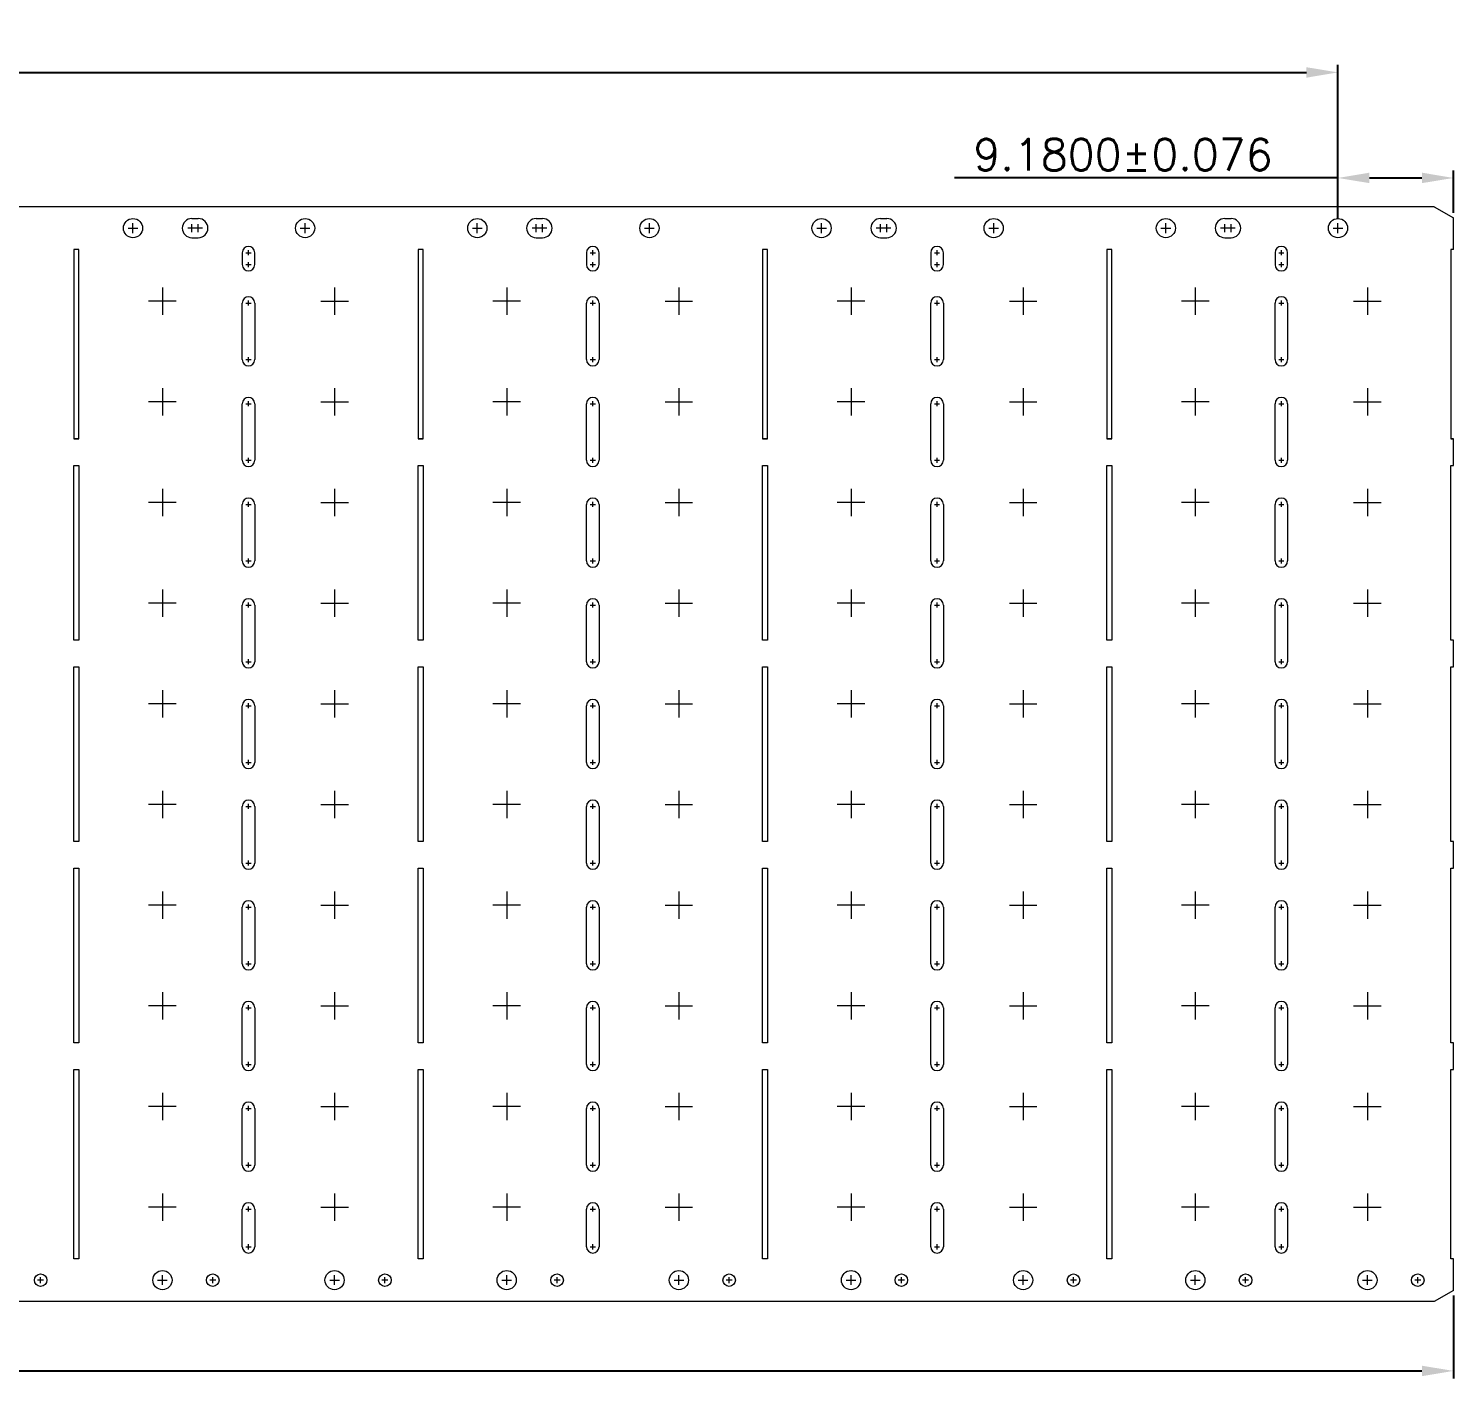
# Model space of a CAD drawing. Extents: x -1222 to -940, y -52 to 64.
# Drawn here: x -1053.4 to -940.2, y -43.2 to 64.1 of the extents above; entities that cross this region are included whole.
import ezdxf

# ---------------------------------------------------------------- set-up
doc = ezdxf.new("R2010")
doc.units = 0
doc.linetypes.add('CENTER', pattern=[50.8, 31.75, -6.35, 6.35, -6.35])
doc.layers.get('Defpoints').update_dxf_attribs({"lineweight": 0})
for name, color, linetype, lineweight in [('CEN', 3, 'CENTER', 0), ('D Frame', 7, 'Continuous', 0), ('dim', 255, 'Continuous', 0)]:
    doc.layers.add(name, color=color, linetype=linetype, lineweight=lineweight)
doc.styles.add('BZ', font='simplex.shx')
doc.dimstyles.new('St1.CG', dxfattribs={"dimtxt": 2.5, "dimasz": 2.5, "dimexe": 0.6, "dimexo": 0.4, "dimgap": 0.6, "dimtad": 1, "dimdec": 4, "dimzin": 0, "dimdsep": 46, "dimtxsty": 'BZ', "dimcen": 0.6, "dimclrd": 7, "dimclre": 1, "dimadec": 0, "dimazin": 0, "dimtfac": 1, "dimtdec": 4, "dimtmove": 0, "dimatfit": 3, "dimfxl": 1, "dimtolj": 1, "dimtzin": 0, "dimarcsym": 0})

# ---------------------------------------------------------------- blocks, each defined once
blk = doc.blocks.new('*D1')
at = {"layer": 'Defpoints', "color": 0, "lineweight": 0, "transparency": 16777216}
for p in [(69.62, 260.07), (343.22, 260.07), (343.22, 253.68)]:
    blk.add_point(p, dxfattribs=at)
at = {"layer": 'dim', "color": 1, "lineweight": -2, "transparency": 16777216}
for p, q in [((69.62, 259.67), (69.62, 253.08)), ((343.22, 259.67), (343.22, 253.08))]:
    blk.add_line(p, q, dxfattribs=at)
at = {"layer": 'dim', "color": 7, "lineweight": -2, "transparency": 16777216}
blk.add_line((72.12, 253.68), (340.72, 253.68), dxfattribs=at)
at = {"layer": 'dim', "color": 7, "lineweight": 0, "transparency": 16777216}
for points in [[(72.12, 254.09), (72.12, 253.26), (69.62, 253.68)], [(340.72, 253.26), (340.72, 254.09), (343.22, 253.68)]]:
    blk.add_solid(points, dxfattribs=at)
at = {"layer": 'dim', "color": 0, "transparency": 16777216, "insert": (206.42, 255.53), "char_height": 2.5, "attachment_point": 5, "style": 'BZ'}
blk.add_mtext('\\A1;273.6000±0.102', dxfattribs=at)
blk = doc.blocks.new('*D5')
at = {"layer": 'Defpoints', "color": 0, "lineweight": 0, "transparency": 16777216}
for p in [(343.22, 348.48), (334.04, 344.88), (343.22, 345.31)]:
    blk.add_point(p, dxfattribs=at)
at = {"layer": 'dim', "color": 1, "lineweight": -2, "transparency": 16777216}
for p, q in [((334.04, 345.28), (334.04, 349.08)), ((343.22, 345.71), (343.22, 349.08))]:
    blk.add_line(p, q, dxfattribs=at)
at = {"layer": 'dim', "color": 7, "lineweight": -2, "transparency": 16777216}
for p, q in [((334.04, 348.48), (303.56, 348.48)), ((336.54, 348.48), (340.72, 348.48))]:
    blk.add_line(p, q, dxfattribs=at)
at = {"layer": 'dim', "color": 7, "lineweight": 0, "transparency": 16777216}
for points in [[(336.54, 348.9), (336.54, 348.07), (334.04, 348.48)], [(340.72, 348.07), (340.72, 348.9), (343.22, 348.48)]]:
    blk.add_solid(points, dxfattribs=at)
at = {"layer": 'dim', "color": 0, "transparency": 16777216, "insert": (316.96, 350.33), "char_height": 2.5, "attachment_point": 5, "style": 'BZ'}
blk.add_mtext('\\A1;9.1800±0.076', dxfattribs=at)
blk = doc.blocks.new('*D6')
at = {"layer": 'Defpoints', "color": 0, "lineweight": 0, "transparency": 16777216}
for p in [(334.04, 356.87), (74.12, 344.88), (334.04, 344.88)]:
    blk.add_point(p, dxfattribs=at)
at = {"layer": 'dim', "color": 1, "lineweight": -2, "transparency": 16777216}
for p, q in [((74.12, 345.28), (74.12, 357.47)), ((334.04, 345.28), (334.04, 357.47))]:
    blk.add_line(p, q, dxfattribs=at)
at = {"layer": 'dim', "color": 7, "lineweight": -2, "transparency": 16777216}
blk.add_line((76.62, 356.87), (331.54, 356.87), dxfattribs=at)
at = {"layer": 'dim', "color": 7, "lineweight": 0, "transparency": 16777216}
for points in [[(76.62, 357.28), (76.62, 356.45), (74.12, 356.87)], [(331.54, 356.45), (331.54, 357.28), (334.04, 356.87)]]:
    blk.add_solid(points, dxfattribs=at)
at = {"layer": 'dim', "color": 0, "transparency": 16777216, "insert": (204.08, 358.72), "char_height": 2.5, "attachment_point": 5, "style": 'BZ'}
blk.add_mtext('\\A1;259.9200±0.051', dxfattribs=at)

msp = doc.modelspace()

# ---------------------------------------------------------------- linework, layer by layer
at = {"layer": 'CEN'}
for p, q in [((-1040.1015, 48.18529), (-1040.75872, 48.18529)), ((-1040.43011, 47.85668), (-1040.43011, 48.5139)), ((-1039.5935, 48.18529), (-1040.25072, 48.18529)), ((-1039.92211, 47.85668), (-1039.92211, 48.5139)), ((-1012.7415, 48.18529), (-1013.39872, 48.18529)), ((-1013.07011, 47.85668), (-1013.07011, 48.5139)), ((-1012.2335, 48.18529), (-1012.89072, 48.18529)), ((-1012.56211, 47.85668), (-1012.56211, 48.5139)), ((-985.3815, 48.18529), (-986.03872, 48.18529)), ((-985.71011, 47.85668), (-985.71011, 48.5139)), ((-984.8735, 48.18529), (-985.53072, 48.18529)), ((-985.20211, 47.85668), (-985.20211, 48.5139)), ((-958.0215, 48.18529), (-958.67872, 48.18529)), ((-958.35011, 47.85668), (-958.35011, 48.5139)), ((-957.5135, 48.18529), (-958.17072, 48.18529)), ((-957.84211, 47.85668), (-957.84211, 48.5139)), ((-1035.93011, 46.03045), (-1035.93011, 46.44013)), ((-1008.57011, 46.03045), (-1008.57011, 46.44013)), ((-981.21011, 46.03045), (-981.21011, 46.44013)), ((-953.85011, 46.03045), (-953.85011, 46.44013)), ((-1036.13495, 46.23529), (-1035.72527, 46.23529)), ((-1035.93011, 45.08045), (-1035.93011, 45.49013)), ((-1008.77495, 46.23529), (-1008.36527, 46.23529)), ((-1008.57011, 45.08045), (-1008.57011, 45.49013)), ((-981.41495, 46.23529), (-981.00527, 46.23529)), ((-981.21011, 45.08045), (-981.21011, 45.49013)), ((-954.05495, 46.23529), (-953.64527, 46.23529)), ((-953.85011, 45.08045), (-953.85011, 45.49013)), ((-1036.13495, 45.28529), (-1035.72527, 45.28529)), ((-1008.77495, 45.28529), (-1008.36527, 45.28529)), ((-981.41495, 45.28529), (-981.00527, 45.28529)), ((-954.05495, 45.28529), (-953.64527, 45.28529)), ((-1042.77011, 43.48067), (-1042.77011, 41.28992)), ((-1029.09011, 43.48067), (-1029.09011, 41.28992)), ((-1015.41011, 43.48067), (-1015.41011, 41.28992)), ((-1001.73011, 43.48067), (-1001.73011, 41.28992)), ((-988.05011, 43.48067), (-988.05011, 41.28992)), ((-974.37011, 43.48067), (-974.37011, 41.28992)), ((-960.69011, 43.48067), (-960.69011, 41.28992)), ((-947.01011, 43.48067), (-947.01011, 41.28992)), ((-1041.67474, 42.38529), (-1043.86549, 42.38529)), ((-1036.13495, 42.23529), (-1035.72527, 42.23529)), ((-1035.93011, 42.03045), (-1035.93011, 42.44013)), ((-1030.18549, 42.38529), (-1027.99474, 42.38529)), ((-1014.31474, 42.38529), (-1016.50549, 42.38529)), ((-1008.77495, 42.23529), (-1008.36527, 42.23529)), ((-1008.57011, 42.03045), (-1008.57011, 42.44013)), ((-1002.82549, 42.38529), (-1000.63474, 42.38529)), ((-986.95474, 42.38529), (-989.14549, 42.38529)), ((-981.41495, 42.23529), (-981.00527, 42.23529)), ((-981.21011, 42.03045), (-981.21011, 42.44013)), ((-975.46549, 42.38529), (-973.27474, 42.38529)), ((-959.59474, 42.38529), (-961.78549, 42.38529)), ((-954.05495, 42.23529), (-953.64527, 42.23529)), ((-953.85011, 42.03045), (-953.85011, 42.44013)), ((-948.10549, 42.38529), (-945.91474, 42.38529)), ((-1036.13495, 37.73529), (-1035.72527, 37.73529)), ((-1035.93011, 37.53045), (-1035.93011, 37.94013)), ((-1008.77495, 37.73529), (-1008.36527, 37.73529)), ((-1008.57011, 37.53045), (-1008.57011, 37.94013)), ((-981.41495, 37.73529), (-981.00527, 37.73529)), ((-981.21011, 37.53045), (-981.21011, 37.94013)), ((-954.05495, 37.73529), (-953.64527, 37.73529)), ((-953.85011, 37.53045), (-953.85011, 37.94013)), ((-1042.77011, 35.48067), (-1042.77011, 33.28992)), ((-1029.09011, 35.48067), (-1029.09011, 33.28992)), ((-1015.41011, 35.48067), (-1015.41011, 33.28992)), ((-1001.73011, 35.48067), (-1001.73011, 33.28992)), ((-988.05011, 35.48067), (-988.05011, 33.28992)), ((-974.37011, 35.48067), (-974.37011, 33.28992)), ((-960.69011, 35.48067), (-960.69011, 33.28992)), ((-947.01011, 35.48067), (-947.01011, 33.28992)), ((-1041.67474, 34.38529), (-1043.86549, 34.38529)), ((-1036.13495, 34.23529), (-1035.72527, 34.23529)), ((-1035.93011, 34.03045), (-1035.93011, 34.44013)), ((-1030.18549, 34.38529), (-1027.99474, 34.38529)), ((-1014.31474, 34.38529), (-1016.50549, 34.38529)), ((-1008.77495, 34.23529), (-1008.36527, 34.23529)), ((-1008.57011, 34.03045), (-1008.57011, 34.44013)), ((-1002.82549, 34.38529), (-1000.63474, 34.38529)), ((-986.95474, 34.38529), (-989.14549, 34.38529)), ((-981.41495, 34.23529), (-981.00527, 34.23529)), ((-981.21011, 34.03045), (-981.21011, 34.44013)), ((-975.46549, 34.38529), (-973.27474, 34.38529)), ((-959.59474, 34.38529), (-961.78549, 34.38529)), ((-954.05495, 34.23529), (-953.64527, 34.23529)), ((-953.85011, 34.03045), (-953.85011, 34.44013)), ((-948.10549, 34.38529), (-945.91474, 34.38529)), ((-1036.13495, 29.73529), (-1035.72527, 29.73529)), ((-1035.93011, 29.53045), (-1035.93011, 29.94013)), ((-1008.77495, 29.73529), (-1008.36527, 29.73529)), ((-1008.57011, 29.53045), (-1008.57011, 29.94013)), ((-981.41495, 29.73529), (-981.00527, 29.73529)), ((-981.21011, 29.53045), (-981.21011, 29.94013)), ((-954.05495, 29.73529), (-953.64527, 29.73529)), ((-953.85011, 29.53045), (-953.85011, 29.94013)), ((-1042.77011, 27.48067), (-1042.77011, 25.28992)), ((-1029.09011, 27.48067), (-1029.09011, 25.28992)), ((-1015.41011, 27.48067), (-1015.41011, 25.28992)), ((-1001.73011, 27.48067), (-1001.73011, 25.28992)), ((-988.05011, 27.48067), (-988.05011, 25.28992)), ((-974.37011, 27.48067), (-974.37011, 25.28992)), ((-960.69011, 27.48067), (-960.69011, 25.28992)), ((-947.01011, 27.48067), (-947.01011, 25.28992)), ((-1041.67474, 26.38529), (-1043.86549, 26.38529)), ((-1036.13495, 26.23529), (-1035.72527, 26.23529)), ((-1035.93011, 26.03045), (-1035.93011, 26.44013)), ((-1030.18549, 26.38529), (-1027.99474, 26.38529)), ((-1014.31474, 26.38529), (-1016.50549, 26.38529)), ((-1008.77495, 26.23529), (-1008.36527, 26.23529)), ((-1008.57011, 26.03045), (-1008.57011, 26.44013)), ((-1002.82549, 26.38529), (-1000.63474, 26.38529)), ((-986.95474, 26.38529), (-989.14549, 26.38529)), ((-981.41495, 26.23529), (-981.00527, 26.23529)), ((-981.21011, 26.03045), (-981.21011, 26.44013)), ((-975.46549, 26.38529), (-973.27474, 26.38529)), ((-959.59474, 26.38529), (-961.78549, 26.38529)), ((-954.05495, 26.23529), (-953.64527, 26.23529)), ((-953.85011, 26.03045), (-953.85011, 26.44013)), ((-948.10549, 26.38529), (-945.91474, 26.38529)), ((-1036.13495, 21.73529), (-1035.72527, 21.73529)), ((-1035.93011, 21.53045), (-1035.93011, 21.94013)), ((-1008.77495, 21.73529), (-1008.36527, 21.73529)), ((-1008.57011, 21.53045), (-1008.57011, 21.94013)), ((-981.41495, 21.73529), (-981.00527, 21.73529)), ((-981.21011, 21.53045), (-981.21011, 21.94013)), ((-954.05495, 21.73529), (-953.64527, 21.73529)), ((-953.85011, 21.53045), (-953.85011, 21.94013)), ((-1042.77011, 19.48067), (-1042.77011, 17.28992)), ((-1029.09011, 19.48067), (-1029.09011, 17.28992)), ((-1015.41011, 19.48067), (-1015.41011, 17.28992)), ((-1001.73011, 19.48067), (-1001.73011, 17.28992)), ((-988.05011, 19.48067), (-988.05011, 17.28992)), ((-974.37011, 19.48067), (-974.37011, 17.28992)), ((-960.69011, 19.48067), (-960.69011, 17.28992)), ((-947.01011, 19.48067), (-947.01011, 17.28992)), ((-1041.67474, 18.38529), (-1043.86549, 18.38529)), ((-1036.13495, 18.23529), (-1035.72527, 18.23529)), ((-1035.93011, 18.03045), (-1035.93011, 18.44013)), ((-1030.18549, 18.38529), (-1027.99474, 18.38529)), ((-1014.31474, 18.38529), (-1016.50549, 18.38529)), ((-1008.77495, 18.23529), (-1008.36527, 18.23529)), ((-1008.57011, 18.03045), (-1008.57011, 18.44013)), ((-1002.82549, 18.38529), (-1000.63474, 18.38529)), ((-986.95474, 18.38529), (-989.14549, 18.38529)), ((-981.41495, 18.23529), (-981.00527, 18.23529)), ((-981.21011, 18.03045), (-981.21011, 18.44013)), ((-975.46549, 18.38529), (-973.27474, 18.38529)), ((-959.59474, 18.38529), (-961.78549, 18.38529)), ((-954.05495, 18.23529), (-953.64527, 18.23529)), ((-953.85011, 18.03045), (-953.85011, 18.44013)), ((-948.10549, 18.38529), (-945.91474, 18.38529)), ((-1036.13495, 13.73529), (-1035.72527, 13.73529)), ((-1035.93011, 13.53045), (-1035.93011, 13.94013)), ((-1008.77495, 13.73529), (-1008.36527, 13.73529)), ((-1008.57011, 13.53045), (-1008.57011, 13.94013)), ((-981.41495, 13.73529), (-981.00527, 13.73529)), ((-981.21011, 13.53045), (-981.21011, 13.94013)), ((-954.05495, 13.73529), (-953.64527, 13.73529)), ((-953.85011, 13.53045), (-953.85011, 13.94013)), ((-1042.77011, 11.48067), (-1042.77011, 9.28992)), ((-1029.09011, 11.48067), (-1029.09011, 9.28992)), ((-1015.41011, 11.48067), (-1015.41011, 9.28992)), ((-1001.73011, 11.48067), (-1001.73011, 9.28992)), ((-988.05011, 11.48067), (-988.05011, 9.28992)), ((-974.37011, 11.48067), (-974.37011, 9.28992)), ((-960.69011, 11.48067), (-960.69011, 9.28992)), ((-947.01011, 11.48067), (-947.01011, 9.28992)), ((-1041.67474, 10.38529), (-1043.86549, 10.38529)), ((-1036.13495, 10.23529), (-1035.72527, 10.23529)), ((-1035.93011, 10.03045), (-1035.93011, 10.44013)), ((-1030.18549, 10.38529), (-1027.99474, 10.38529)), ((-1014.31474, 10.38529), (-1016.50549, 10.38529)), ((-1008.77495, 10.23529), (-1008.36527, 10.23529)), ((-1008.57011, 10.03045), (-1008.57011, 10.44013)), ((-1002.82549, 10.38529), (-1000.63474, 10.38529)), ((-986.95474, 10.38529), (-989.14549, 10.38529)), ((-981.41495, 10.23529), (-981.00527, 10.23529)), ((-981.21011, 10.03045), (-981.21011, 10.44013)), ((-975.46549, 10.38529), (-973.27474, 10.38529)), ((-959.59474, 10.38529), (-961.78549, 10.38529)), ((-954.05495, 10.23529), (-953.64527, 10.23529)), ((-953.85011, 10.03045), (-953.85011, 10.44013)), ((-948.10549, 10.38529), (-945.91474, 10.38529)), ((-1036.13495, 5.73529), (-1035.72527, 5.73529)), ((-1035.93011, 5.53045), (-1035.93011, 5.94013)), ((-1008.77495, 5.73529), (-1008.36527, 5.73529)), ((-1008.57011, 5.53045), (-1008.57011, 5.94013)), ((-981.41495, 5.73529), (-981.00527, 5.73529)), ((-981.21011, 5.53045), (-981.21011, 5.94013)), ((-954.05495, 5.73529), (-953.64527, 5.73529)), ((-953.85011, 5.53045), (-953.85011, 5.94013)), ((-1042.77011, 3.48067), (-1042.77011, 1.28992)), ((-1029.09011, 3.48067), (-1029.09011, 1.28992)), ((-1015.41011, 3.48067), (-1015.41011, 1.28992)), ((-1001.73011, 3.48067), (-1001.73011, 1.28992)), ((-988.05011, 3.48067), (-988.05011, 1.28992)), ((-974.37011, 3.48067), (-974.37011, 1.28992)), ((-960.69011, 3.48067), (-960.69011, 1.28992)), ((-947.01011, 3.48067), (-947.01011, 1.28992)), ((-1041.67474, 2.38529), (-1043.86549, 2.38529)), ((-1035.93011, 2.03045), (-1035.93011, 2.44013)), ((-1030.18549, 2.38529), (-1027.99474, 2.38529)), ((-1014.31474, 2.38529), (-1016.50549, 2.38529)), ((-1008.57011, 2.03045), (-1008.57011, 2.44013)), ((-1002.82549, 2.38529), (-1000.63474, 2.38529)), ((-986.95474, 2.38529), (-989.14549, 2.38529)), ((-981.21011, 2.03045), (-981.21011, 2.44013)), ((-975.46549, 2.38529), (-973.27474, 2.38529)), ((-959.59474, 2.38529), (-961.78549, 2.38529)), ((-953.85011, 2.03045), (-953.85011, 2.44013)), ((-948.10549, 2.38529), (-945.91474, 2.38529)), ((-1036.13495, 2.23529), (-1035.72527, 2.23529)), ((-1008.77495, 2.23529), (-1008.36527, 2.23529)), ((-981.41495, 2.23529), (-981.00527, 2.23529)), ((-954.05495, 2.23529), (-953.64527, 2.23529)), ((-1036.13495, -2.26471), (-1035.72527, -2.26471)), ((-1035.93011, -2.46955), (-1035.93011, -2.05987)), ((-1008.77495, -2.26471), (-1008.36527, -2.26471)), ((-1008.57011, -2.46955), (-1008.57011, -2.05987)), ((-981.41495, -2.26471), (-981.00527, -2.26471)), ((-981.21011, -2.46955), (-981.21011, -2.05987)), ((-954.05495, -2.26471), (-953.64527, -2.26471)), ((-953.85011, -2.46955), (-953.85011, -2.05987)), ((-1042.77011, -4.51933), (-1042.77011, -6.71008)), ((-1029.09011, -4.51933), (-1029.09011, -6.71008)), ((-1015.41011, -4.51933), (-1015.41011, -6.71008)), ((-1001.73011, -4.51933), (-1001.73011, -6.71008)), ((-988.05011, -4.51933), (-988.05011, -6.71008)), ((-974.37011, -4.51933), (-974.37011, -6.71008)), ((-960.69011, -4.51933), (-960.69011, -6.71008)), ((-947.01011, -4.51933), (-947.01011, -6.71008)), ((-1041.67474, -5.61471), (-1043.86549, -5.61471)), ((-1035.93011, -5.96955), (-1035.93011, -5.55987)), ((-1030.18549, -5.61471), (-1027.99474, -5.61471)), ((-1014.31474, -5.61471), (-1016.50549, -5.61471)), ((-1008.57011, -5.96955), (-1008.57011, -5.55987)), ((-1002.82549, -5.61471), (-1000.63474, -5.61471)), ((-986.95474, -5.61471), (-989.14549, -5.61471)), ((-981.21011, -5.96955), (-981.21011, -5.55987)), ((-975.46549, -5.61471), (-973.27474, -5.61471)), ((-959.59474, -5.61471), (-961.78549, -5.61471)), ((-953.85011, -5.96955), (-953.85011, -5.55987)), ((-948.10549, -5.61471), (-945.91474, -5.61471)), ((-1036.13495, -5.76471), (-1035.72527, -5.76471)), ((-1008.77495, -5.76471), (-1008.36527, -5.76471)), ((-981.41495, -5.76471), (-981.00527, -5.76471)), ((-954.05495, -5.76471), (-953.64527, -5.76471)), ((-1035.93011, -10.46955), (-1035.93011, -10.05987)), ((-1008.57011, -10.46955), (-1008.57011, -10.05987)), ((-981.21011, -10.46955), (-981.21011, -10.05987)), ((-953.85011, -10.46955), (-953.85011, -10.05987)), ((-1036.13495, -10.26471), (-1035.72527, -10.26471)), ((-1008.77495, -10.26471), (-1008.36527, -10.26471)), ((-981.41495, -10.26471), (-981.00527, -10.26471)), ((-954.05495, -10.26471), (-953.64527, -10.26471)), ((-1042.77011, -12.51933), (-1042.77011, -14.71008)), ((-1035.93011, -13.96955), (-1035.93011, -13.55987)), ((-1029.09011, -12.51933), (-1029.09011, -14.71008)), ((-1015.41011, -12.51933), (-1015.41011, -14.71008)), ((-1008.57011, -13.96955), (-1008.57011, -13.55987)), ((-1001.73011, -12.51933), (-1001.73011, -14.71008)), ((-988.05011, -12.51933), (-988.05011, -14.71008)), ((-981.21011, -13.96955), (-981.21011, -13.55987)), ((-974.37011, -12.51933), (-974.37011, -14.71008)), ((-960.69011, -12.51933), (-960.69011, -14.71008)), ((-953.85011, -13.96955), (-953.85011, -13.55987)), ((-947.01011, -12.51933), (-947.01011, -14.71008)), ((-1041.67474, -13.61471), (-1043.86549, -13.61471)), ((-1036.13495, -13.76471), (-1035.72527, -13.76471)), ((-1030.18549, -13.61471), (-1027.99474, -13.61471)), ((-1014.31474, -13.61471), (-1016.50549, -13.61471)), ((-1008.77495, -13.76471), (-1008.36527, -13.76471)), ((-1002.82549, -13.61471), (-1000.63474, -13.61471)), ((-986.95474, -13.61471), (-989.14549, -13.61471)), ((-981.41495, -13.76471), (-981.00527, -13.76471)), ((-975.46549, -13.61471), (-973.27474, -13.61471)), ((-959.59474, -13.61471), (-961.78549, -13.61471)), ((-954.05495, -13.76471), (-953.64527, -13.76471)), ((-948.10549, -13.61471), (-945.91474, -13.61471)), ((-1035.93011, -18.46955), (-1035.93011, -18.05987)), ((-1008.57011, -18.46955), (-1008.57011, -18.05987)), ((-981.21011, -18.46955), (-981.21011, -18.05987)), ((-953.85011, -18.46955), (-953.85011, -18.05987)), ((-1036.13495, -18.26471), (-1035.72527, -18.26471)), ((-1008.77495, -18.26471), (-1008.36527, -18.26471)), ((-981.41495, -18.26471), (-981.00527, -18.26471)), ((-954.05495, -18.26471), (-953.64527, -18.26471)), ((-1042.77011, -20.51933), (-1042.77011, -22.71008)), ((-1029.09011, -20.51933), (-1029.09011, -22.71008)), ((-1015.41011, -20.51933), (-1015.41011, -22.71008)), ((-1001.73011, -20.51933), (-1001.73011, -22.71008)), ((-988.05011, -20.51933), (-988.05011, -22.71008)), ((-974.37011, -20.51933), (-974.37011, -22.71008)), ((-960.69011, -20.51933), (-960.69011, -22.71008)), ((-947.01011, -20.51933), (-947.01011, -22.71008)), ((-1041.67474, -21.61471), (-1043.86549, -21.61471)), ((-1036.13495, -21.76471), (-1035.72527, -21.76471)), ((-1035.93011, -21.96955), (-1035.93011, -21.55987)), ((-1030.18549, -21.61471), (-1027.99474, -21.61471)), ((-1014.31474, -21.61471), (-1016.50549, -21.61471)), ((-1008.77495, -21.76471), (-1008.36527, -21.76471)), ((-1008.57011, -21.96955), (-1008.57011, -21.55987)), ((-1002.82549, -21.61471), (-1000.63474, -21.61471)), ((-986.95474, -21.61471), (-989.14549, -21.61471)), ((-981.41495, -21.76471), (-981.00527, -21.76471)), ((-981.21011, -21.96955), (-981.21011, -21.55987)), ((-975.46549, -21.61471), (-973.27474, -21.61471)), ((-959.59474, -21.61471), (-961.78549, -21.61471)), ((-954.05495, -21.76471), (-953.64527, -21.76471)), ((-953.85011, -21.96955), (-953.85011, -21.55987)), ((-948.10549, -21.61471), (-945.91474, -21.61471)), ((-1036.13495, -26.26471), (-1035.72527, -26.26471)), ((-1035.93011, -26.46955), (-1035.93011, -26.05987)), ((-1008.77495, -26.26471), (-1008.36527, -26.26471)), ((-1008.57011, -26.46955), (-1008.57011, -26.05987)), ((-981.41495, -26.26471), (-981.00527, -26.26471)), ((-981.21011, -26.46955), (-981.21011, -26.05987)), ((-954.05495, -26.26471), (-953.64527, -26.26471)), ((-953.85011, -26.46955), (-953.85011, -26.05987)), ((-1042.77011, -28.51933), (-1042.77011, -30.71008)), ((-1029.09011, -28.51933), (-1029.09011, -30.71008)), ((-1015.41011, -28.51933), (-1015.41011, -30.71008)), ((-1001.73011, -28.51933), (-1001.73011, -30.71008)), ((-988.05011, -28.51933), (-988.05011, -30.71008)), ((-974.37011, -28.51933), (-974.37011, -30.71008)), ((-960.69011, -28.51933), (-960.69011, -30.71008)), ((-947.01011, -28.51933), (-947.01011, -30.71008)), ((-1041.67474, -29.61471), (-1043.86549, -29.61471)), ((-1036.13495, -29.76471), (-1035.72527, -29.76471)), ((-1035.93011, -29.96955), (-1035.93011, -29.55987)), ((-1030.18549, -29.61471), (-1027.99474, -29.61471)), ((-1014.31474, -29.61471), (-1016.50549, -29.61471)), ((-1008.77495, -29.76471), (-1008.36527, -29.76471)), ((-1008.57011, -29.96955), (-1008.57011, -29.55987)), ((-1002.82549, -29.61471), (-1000.63474, -29.61471)), ((-986.95474, -29.61471), (-989.14549, -29.61471)), ((-981.41495, -29.76471), (-981.00527, -29.76471)), ((-981.21011, -29.96955), (-981.21011, -29.55987)), ((-975.46549, -29.61471), (-973.27474, -29.61471)), ((-959.59474, -29.61471), (-961.78549, -29.61471)), ((-954.05495, -29.76471), (-953.64527, -29.76471)), ((-953.85011, -29.96955), (-953.85011, -29.55987)), ((-948.10549, -29.61471), (-945.91474, -29.61471)), ((-1036.13495, -32.76471), (-1035.72527, -32.76471)), ((-1035.93011, -32.96955), (-1035.93011, -32.55987)), ((-1008.77495, -32.76471), (-1008.36527, -32.76471)), ((-1008.57011, -32.96955), (-1008.57011, -32.55987)), ((-981.41495, -32.76471), (-981.00527, -32.76471)), ((-981.21011, -32.96955), (-981.21011, -32.55987)), ((-954.05495, -32.76471), (-953.64527, -32.76471)), ((-953.85011, -32.96955), (-953.85011, -32.55987))]:
    msp.add_line(p, q, dxfattribs=at)
for points in [[(-1045.49537, 48.18529), (-1045.11011, 48.18529), (-1044.72486, 48.18529)], [(-1045.11011, 47.80004), (-1045.11011, 48.18529), (-1045.11011, 48.57055)], [(-1031.81537, 48.18529), (-1031.43011, 48.18529), (-1031.04486, 48.18529)], [(-1031.43011, 47.80004), (-1031.43011, 48.18529), (-1031.43011, 48.57055)], [(-1018.13537, 48.18529), (-1017.75011, 48.18529), (-1017.36486, 48.18529)], [(-1017.75011, 47.80004), (-1017.75011, 48.18529), (-1017.75011, 48.57055)], [(-1004.45537, 48.18529), (-1004.07011, 48.18529), (-1003.68486, 48.18529)], [(-1004.07011, 47.80004), (-1004.07011, 48.18529), (-1004.07011, 48.57055)], [(-990.77537, 48.18529), (-990.39011, 48.18529), (-990.00486, 48.18529)], [(-990.39011, 47.80004), (-990.39011, 48.18529), (-990.39011, 48.57055)], [(-977.09537, 48.18529), (-976.71011, 48.18529), (-976.32486, 48.18529)], [(-976.71011, 47.80004), (-976.71011, 48.18529), (-976.71011, 48.57055)], [(-963.41537, 48.18529), (-963.03011, 48.18529), (-962.64486, 48.18529)], [(-963.03011, 47.80004), (-963.03011, 48.18529), (-963.03011, 48.57055)], [(-949.73537, 48.18529), (-949.35011, 48.18529), (-948.96486, 48.18529)], [(-949.35011, 47.80004), (-949.35011, 48.18529), (-949.35011, 48.57055)], [(-1042.77011, -35.79996), (-1042.77011, -35.41471), (-1042.77011, -35.02945)], [(-1029.09011, -35.79996), (-1029.09011, -35.41471), (-1029.09011, -35.02945)], [(-1015.41011, -35.79996), (-1015.41011, -35.41471), (-1015.41011, -35.02945)], [(-1001.73011, -35.79996), (-1001.73011, -35.41471), (-1001.73011, -35.02945)], [(-988.05011, -35.79996), (-988.05011, -35.41471), (-988.05011, -35.02945)], [(-974.37011, -35.79996), (-974.37011, -35.41471), (-974.37011, -35.02945)], [(-960.69011, -35.79996), (-960.69011, -35.41471), (-960.69011, -35.02945)], [(-947.01011, -35.79996), (-947.01011, -35.41471), (-947.01011, -35.02945)], [(-1052.21035, -35.41471), (-1052.45011, -35.41471), (-1052.68988, -35.41471)], [(-1052.45011, -35.65447), (-1052.45011, -35.41471), (-1052.45011, -35.17495)], [(-1043.15537, -35.41471), (-1042.77011, -35.41471), (-1042.38486, -35.41471)], [(-1038.53035, -35.41471), (-1038.77011, -35.41471), (-1039.00988, -35.41471)], [(-1038.77011, -35.65447), (-1038.77011, -35.41471), (-1038.77011, -35.17495)], [(-1029.47537, -35.41471), (-1029.09011, -35.41471), (-1028.70486, -35.41471)], [(-1024.85035, -35.41471), (-1025.09011, -35.41471), (-1025.32988, -35.41471)], [(-1025.09011, -35.65447), (-1025.09011, -35.41471), (-1025.09011, -35.17495)], [(-1015.79537, -35.41471), (-1015.41011, -35.41471), (-1015.02486, -35.41471)], [(-1011.17035, -35.41471), (-1011.41011, -35.41471), (-1011.64988, -35.41471)], [(-1011.41011, -35.65447), (-1011.41011, -35.41471), (-1011.41011, -35.17495)], [(-1002.11537, -35.41471), (-1001.73011, -35.41471), (-1001.34486, -35.41471)], [(-997.49035, -35.41471), (-997.73011, -35.41471), (-997.96988, -35.41471)], [(-997.73011, -35.65447), (-997.73011, -35.41471), (-997.73011, -35.17495)], [(-988.43537, -35.41471), (-988.05011, -35.41471), (-987.66486, -35.41471)], [(-983.81035, -35.41471), (-984.05011, -35.41471), (-984.28988, -35.41471)], [(-984.05011, -35.65447), (-984.05011, -35.41471), (-984.05011, -35.17495)], [(-974.75537, -35.41471), (-974.37011, -35.41471), (-973.98486, -35.41471)], [(-970.13035, -35.41471), (-970.37011, -35.41471), (-970.60988, -35.41471)], [(-970.37011, -35.65447), (-970.37011, -35.41471), (-970.37011, -35.17495)], [(-961.07537, -35.41471), (-960.69011, -35.41471), (-960.30486, -35.41471)], [(-956.45035, -35.41471), (-956.69011, -35.41471), (-956.92988, -35.41471)], [(-956.69011, -35.65447), (-956.69011, -35.41471), (-956.69011, -35.17495)], [(-947.39537, -35.41471), (-947.01011, -35.41471), (-946.62486, -35.41471)], [(-942.77035, -35.41471), (-943.01011, -35.41471), (-943.24988, -35.41471)], [(-943.01011, -35.65447), (-943.01011, -35.41471), (-943.01011, -35.17495)]]:
    msp.add_lwpolyline(points, dxfattribs=at)
at = {"layer": 'D Frame'}
for p, q in [((-941.69948, 49.88529), (-1212.24078, 49.88529)), ((-941.69948, 49.88529), (-940.17011, 49.00231)), ((-1040.43011, 48.94729), (-1039.92211, 48.94729)), ((-1013.07011, 48.94729), (-1012.56211, 48.94729)), ((-985.71011, 48.94729), (-985.20211, 48.94729)), ((-958.35011, 48.94729), (-957.84211, 48.94729)), ((-940.17011, 46.48529), (-940.17011, 49.00231)), ((-1040.43011, 48.18529), (-1040.43011, 48.18529)), ((-1013.07011, 48.18529), (-1013.07011, 48.18529)), ((-985.71011, 48.18529), (-985.71011, 48.18529)), ((-958.35011, 48.18529), (-958.35011, 48.18529)), ((-1040.43011, 47.42329), (-1039.92211, 47.42329)), ((-1013.07011, 47.42329), (-1012.56211, 47.42329)), ((-985.71011, 47.42329), (-985.20211, 47.42329)), ((-958.35011, 47.42329), (-957.84211, 47.42329)), ((-940.17011, 29.33529), (-940.17011, 31.43529)), ((-940.17011, 13.33529), (-940.17011, 15.43529)), ((-940.17011, -2.66471), (-940.17011, -0.56471)), ((-940.17011, -18.66471), (-940.17011, -16.56471)), ((-940.17011, -36.2317), (-940.17011, -33.71471)), ((-940.17016, -36.23173), (-941.69953, -37.11471))]:
    msp.add_line(p, q, dxfattribs=at)
at = {"layer": 'D Frame', "linetype": 'Continuous'}
for p, q in [((-940.17011, 46.48529), (-940.37011, 46.48529)), ((-940.37011, 46.48529), (-940.37011, 31.43529)), ((-940.17011, 31.43529), (-940.37011, 31.43529)), ((-940.37011, 31.43529), (-940.17011, 31.43529))]:
    msp.add_line(p, q, dxfattribs=at)
at = {"layer": 'D Frame', "linetype": 'ByBlock'}
msp.add_line((-941.69953, -37.11471), (-1212.24078, -37.11471), dxfattribs=at)
at = {"layer": 'D Frame', "linetype": 'Continuous'}
for points in [[(-1049.41011, 31.43529, 0), (-1049.81011, 31.43529, 0), (-1049.41011, 31.43529, 0), (-1049.41011, 46.48529, 0), (-1049.81011, 46.48529, 0), (-1049.81011, 31.43529, 0)], [(-1022.05011, 31.43529, 0), (-1022.45011, 31.43529, 0), (-1022.05011, 31.43529, 0), (-1022.05011, 46.48529, 0), (-1022.45011, 46.48529, 0), (-1022.45011, 31.43529, 0)], [(-994.69011, 31.43529, 0), (-995.09011, 31.43529, 0), (-994.69011, 31.43529, 0), (-994.69011, 46.48529, 0), (-995.09011, 46.48529, 0), (-995.09011, 31.43529, 0)], [(-967.33011, 31.43529, 0), (-967.73011, 31.43529, 0), (-967.33011, 31.43529, 0), (-967.33011, 46.48529, 0), (-967.73011, 46.48529, 0), (-967.73011, 31.43529, 0)], [(-1036.43011, 46.23529, 0), (-1036.43011, 45.28529, 0)], [(-1035.43011, 45.28529, 0), (-1035.43011, 46.23529, 0)], [(-1009.07011, 46.23529, 0), (-1009.07011, 45.28529, 0)], [(-1008.07011, 45.28529, 0), (-1008.07011, 46.23529, 0)], [(-981.71011, 46.23529, 0), (-981.71011, 45.28529, 0)], [(-980.71011, 45.28529, 0), (-980.71011, 46.23529, 0)], [(-954.35011, 46.23529, 0), (-954.35011, 45.28529, 0)], [(-953.35011, 45.28529, 0), (-953.35011, 46.23529, 0)], [(-1036.43011, 37.73529, 0), (-1036.43011, 42.23529, 0)], [(-1035.43011, 42.23529, 0), (-1035.43011, 37.73529, 0)], [(-1009.07011, 37.73529, 0), (-1009.07011, 42.23529, 0)], [(-1008.07011, 42.23529, 0), (-1008.07011, 37.73529, 0)], [(-981.71011, 37.73529, 0), (-981.71011, 42.23529, 0)], [(-980.71011, 42.23529, 0), (-980.71011, 37.73529, 0)], [(-954.35011, 37.73529, 0), (-954.35011, 42.23529, 0)], [(-953.35011, 42.23529, 0), (-953.35011, 37.73529, 0)], [(-1036.43011, 29.73529, 0), (-1036.43011, 34.23529, 0)], [(-1035.43011, 34.23529, 0), (-1035.43011, 29.73529, 0)], [(-1009.07011, 29.73529, 0), (-1009.07011, 34.23529, 0)], [(-1008.07011, 34.23529, 0), (-1008.07011, 29.73529, 0)], [(-981.71011, 29.73529, 0), (-981.71011, 34.23529, 0)], [(-980.71011, 34.23529, 0), (-980.71011, 29.73529, 0)], [(-954.35011, 29.73529, 0), (-954.35011, 34.23529, 0)], [(-953.35011, 34.23529, 0), (-953.35011, 29.73529, 0)], [(-1049.41011, 29.33529, 0), (-1049.41011, 15.43529, 0), (-1049.81011, 15.43529, 0), (-1049.81011, 29.33529, 0), (-1049.41011, 29.33529, 0)], [(-1022.05011, 29.33529, 0), (-1022.05011, 15.43529, 0), (-1022.45011, 15.43529, 0), (-1022.45011, 29.33529, 0), (-1022.05011, 29.33529, 0)], [(-994.69011, 29.33529, 0), (-994.69011, 15.43529, 0), (-995.09011, 15.43529, 0), (-995.09011, 29.33529, 0), (-994.69011, 29.33529, 0)], [(-967.33011, 29.33529, 0), (-967.33011, 15.43529, 0), (-967.73011, 15.43529, 0), (-967.73011, 29.33529, 0), (-967.33011, 29.33529, 0)], [(-940.17011, 15.43529, 0), (-940.37011, 15.43529, 0), (-940.37011, 29.33529, 0), (-940.17011, 29.33529, 0)], [(-1036.43011, 21.73529, 0), (-1036.43011, 26.23529, 0)], [(-1035.43011, 26.23529, 0), (-1035.43011, 21.73529, 0)], [(-1009.07011, 21.73529, 0), (-1009.07011, 26.23529, 0)], [(-1008.07011, 26.23529, 0), (-1008.07011, 21.73529, 0)], [(-981.71011, 21.73529, 0), (-981.71011, 26.23529, 0)], [(-980.71011, 26.23529, 0), (-980.71011, 21.73529, 0)], [(-954.35011, 21.73529, 0), (-954.35011, 26.23529, 0)], [(-953.35011, 26.23529, 0), (-953.35011, 21.73529, 0)], [(-1036.43011, 13.73529, 0), (-1036.43011, 18.23529, 0)], [(-1035.43011, 18.23529, 0), (-1035.43011, 13.73529, 0)], [(-1009.07011, 13.73529, 0), (-1009.07011, 18.23529, 0)], [(-1008.07011, 18.23529, 0), (-1008.07011, 13.73529, 0)], [(-981.71011, 13.73529, 0), (-981.71011, 18.23529, 0)], [(-980.71011, 18.23529, 0), (-980.71011, 13.73529, 0)], [(-954.35011, 13.73529, 0), (-954.35011, 18.23529, 0)], [(-953.35011, 18.23529, 0), (-953.35011, 13.73529, 0)], [(-1049.41011, 13.33529, 0), (-1049.41011, -0.56471, 0), (-1049.81011, -0.56471, 0), (-1049.81011, 13.33529, 0), (-1049.41011, 13.33529, 0)], [(-1022.05011, 13.33529, 0), (-1022.05011, -0.56471, 0), (-1022.45011, -0.56471, 0), (-1022.45011, 13.33529, 0), (-1022.05011, 13.33529, 0)], [(-994.69011, 13.33529, 0), (-994.69011, -0.56471, 0), (-995.09011, -0.56471, 0), (-995.09011, 13.33529, 0), (-994.69011, 13.33529, 0)], [(-967.33011, 13.33529, 0), (-967.33011, -0.56471, 0), (-967.73011, -0.56471, 0), (-967.73011, 13.33529, 0), (-967.33011, 13.33529, 0)], [(-940.17011, -0.56471, 0), (-940.37011, -0.56471, 0), (-940.37011, 13.33529, 0), (-940.17011, 13.33529, 0)], [(-1036.43011, 5.73529, 0), (-1036.43011, 10.23529, 0)], [(-1035.43011, 10.23529, 0), (-1035.43011, 5.73529, 0)], [(-1009.07011, 5.73529, 0), (-1009.07011, 10.23529, 0)], [(-1008.07011, 10.23529, 0), (-1008.07011, 5.73529, 0)], [(-981.71011, 5.73529, 0), (-981.71011, 10.23529, 0)], [(-980.71011, 10.23529, 0), (-980.71011, 5.73529, 0)], [(-954.35011, 5.73529, 0), (-954.35011, 10.23529, 0)], [(-953.35011, 10.23529, 0), (-953.35011, 5.73529, 0)], [(-1036.43011, -2.26471, 0), (-1036.43011, 2.23529, 0)], [(-1035.43011, 2.23529, 0), (-1035.43011, -2.26471, 0)], [(-1009.07011, -2.26471, 0), (-1009.07011, 2.23529, 0)], [(-1008.07011, 2.23529, 0), (-1008.07011, -2.26471, 0)], [(-981.71011, -2.26471, 0), (-981.71011, 2.23529, 0)], [(-980.71011, 2.23529, 0), (-980.71011, -2.26471, 0)], [(-954.35011, -2.26471, 0), (-954.35011, 2.23529, 0)], [(-953.35011, 2.23529, 0), (-953.35011, -2.26471, 0)], [(-1049.41011, -2.66471, 0), (-1049.41011, -16.56471, 0), (-1049.81011, -16.56471, 0), (-1049.81011, -2.66471, 0), (-1049.41011, -2.66471, 0)], [(-1022.05011, -2.66471, 0), (-1022.05011, -16.56471, 0), (-1022.45011, -16.56471, 0), (-1022.45011, -2.66471, 0), (-1022.05011, -2.66471, 0)], [(-994.69011, -2.66471, 0), (-994.69011, -16.56471, 0), (-995.09011, -16.56471, 0), (-995.09011, -2.66471, 0), (-994.69011, -2.66471, 0)], [(-967.33011, -2.66471, 0), (-967.33011, -16.56471, 0), (-967.73011, -16.56471, 0), (-967.73011, -2.66471, 0), (-967.33011, -2.66471, 0)], [(-940.17011, -16.56471, 0), (-940.37011, -16.56471, 0), (-940.37011, -2.66471, 0), (-940.17011, -2.66471, 0)], [(-1036.43011, -10.26471, 0), (-1036.43011, -5.76471, 0)], [(-1035.43011, -5.76471, 0), (-1035.43011, -10.26471, 0)], [(-1009.07011, -10.26471, 0), (-1009.07011, -5.76471, 0)], [(-1008.07011, -5.76471, 0), (-1008.07011, -10.26471, 0)], [(-981.71011, -10.26471, 0), (-981.71011, -5.76471, 0)], [(-980.71011, -5.76471, 0), (-980.71011, -10.26471, 0)], [(-954.35011, -10.26471, 0), (-954.35011, -5.76471, 0)], [(-953.35011, -5.76471, 0), (-953.35011, -10.26471, 0)], [(-1036.43011, -18.26471, 0), (-1036.43011, -13.76471, 0)], [(-1035.43011, -13.76471, 0), (-1035.43011, -18.26471, 0)], [(-1009.07011, -18.26471, 0), (-1009.07011, -13.76471, 0)], [(-1008.07011, -13.76471, 0), (-1008.07011, -18.26471, 0)], [(-981.71011, -18.26471, 0), (-981.71011, -13.76471, 0)], [(-980.71011, -13.76471, 0), (-980.71011, -18.26471, 0)], [(-954.35011, -18.26471, 0), (-954.35011, -13.76471, 0)], [(-953.35011, -13.76471, 0), (-953.35011, -18.26471, 0)], [(-1049.41011, -18.66471, 0), (-1049.41011, -33.71471, 0), (-1049.81011, -33.71471, 0), (-1049.81011, -18.66471, 0), (-1049.41011, -18.66471, 0)], [(-1022.05011, -18.66471, 0), (-1022.05011, -33.71471, 0), (-1022.45011, -33.71471, 0), (-1022.45011, -18.66471, 0), (-1022.05011, -18.66471, 0)], [(-994.69011, -18.66471, 0), (-994.69011, -33.71471, 0), (-995.09011, -33.71471, 0), (-995.09011, -18.66471, 0), (-994.69011, -18.66471, 0)], [(-967.33011, -18.66471, 0), (-967.33011, -33.71471, 0), (-967.73011, -33.71471, 0), (-967.73011, -18.66471, 0), (-967.33011, -18.66471, 0)], [(-940.17011, -33.71471, 0), (-940.37011, -33.71471, 0), (-940.37011, -18.66471, 0), (-940.17011, -18.66471, 0)], [(-1036.43011, -26.26471, 0), (-1036.43011, -21.76471, 0)], [(-1035.43011, -21.76471, 0), (-1035.43011, -26.26471, 0)], [(-1009.07011, -26.26471, 0), (-1009.07011, -21.76471, 0)], [(-1008.07011, -21.76471, 0), (-1008.07011, -26.26471, 0)], [(-981.71011, -26.26471, 0), (-981.71011, -21.76471, 0)], [(-980.71011, -21.76471, 0), (-980.71011, -26.26471, 0)], [(-954.35011, -26.26471, 0), (-954.35011, -21.76471, 0)], [(-953.35011, -21.76471, 0), (-953.35011, -26.26471, 0)], [(-1036.43011, -32.77221, 0), (-1036.43011, -29.76471, 0)], [(-1035.43011, -29.76471, 0), (-1035.43011, -32.77221, 0)], [(-1009.07011, -32.77221, 0), (-1009.07011, -29.76471, 0)], [(-1008.07011, -29.76471, 0), (-1008.07011, -32.77221, 0)], [(-981.71011, -32.77221, 0), (-981.71011, -29.76471, 0)], [(-980.71011, -29.76471, 0), (-980.71011, -32.77221, 0)], [(-954.35011, -32.77221, 0), (-954.35011, -29.76471, 0)], [(-953.35011, -29.76471, 0), (-953.35011, -32.77221, 0)]]:
    msp.add_polyline3d(points, dxfattribs=at)
at = {"layer": 'D Frame'}
for centre, radius in [((-1045.11011, 48.18529), 0.762), ((-1031.43011, 48.18529), 0.762), ((-1017.75011, 48.18529), 0.762), ((-1004.07011, 48.18529), 0.762), ((-990.39011, 48.18529), 0.762), ((-976.71011, 48.18529), 0.762), ((-963.03011, 48.18529), 0.762), ((-949.35011, 48.18529), 0.762), ((-1052.45011, -35.41471), 0.5), ((-1042.77011, -35.41471), 0.762), ((-1038.77011, -35.41471), 0.5), ((-1029.09011, -35.41471), 0.762), ((-1025.09011, -35.41471), 0.5), ((-1015.41011, -35.41471), 0.762), ((-1011.41011, -35.41471), 0.5), ((-1001.73011, -35.41471), 0.762), ((-997.73011, -35.41471), 0.5), ((-988.05011, -35.41471), 0.762), ((-984.05011, -35.41471), 0.5), ((-974.37011, -35.41471), 0.762), ((-970.37011, -35.41471), 0.5), ((-960.69011, -35.41471), 0.762), ((-956.69011, -35.41471), 0.5), ((-947.01011, -35.41471), 0.762), ((-943.01011, -35.41471), 0.5)]:
    msp.add_circle(centre, radius, dxfattribs=at)
for centre, start, end in [((-1040.43011, 48.18529), 90, 270), ((-1039.92211, 48.18529), 270, 90), ((-1013.07011, 48.18529), 90, 270), ((-1012.56211, 48.18529), 270, 90), ((-985.71011, 48.18529), 90, 270), ((-985.20211, 48.18529), 270, 90), ((-958.35011, 48.18529), 90, 270), ((-957.84211, 48.18529), 270, 90)]:
    msp.add_arc(centre, 0.762, start, end, dxfattribs=at)
at = {"layer": 'D Frame', "linetype": 'Continuous'}
for centre, start, end in [((-1035.93011, 46.23529), 0, 180), ((-1008.57011, 46.23529), 0, 180), ((-981.21011, 46.23529), 0, 180), ((-953.85011, 46.23529), 0, 180), ((-1035.93011, 45.28529), 180, 0), ((-1008.57011, 45.28529), 180, 0), ((-981.21011, 45.28529), 180, 0), ((-953.85011, 45.28529), 180, 0), ((-1035.93011, 42.23529), 0, 180), ((-1008.57011, 42.23529), 0, 180), ((-981.21011, 42.23529), 0, 180), ((-953.85011, 42.23529), 0, 180), ((-1035.93011, 37.73529), 180, 0), ((-1008.57011, 37.73529), 180, 0), ((-981.21011, 37.73529), 180, 0), ((-953.85011, 37.73529), 180, 0), ((-1035.93011, 34.23529), 0, 180), ((-1008.57011, 34.23529), 0, 180), ((-981.21011, 34.23529), 0, 180), ((-953.85011, 34.23529), 0, 180), ((-1035.93011, 29.73529), 180, 0), ((-1008.57011, 29.73529), 180, 0), ((-981.21011, 29.73529), 180, 0), ((-953.85011, 29.73529), 180, 0), ((-1035.93011, 26.23529), 0, 180), ((-1008.57011, 26.23529), 0, 180), ((-981.21011, 26.23529), 0, 180), ((-953.85011, 26.23529), 0, 180), ((-1035.93011, 21.73529), 180, 0), ((-1008.57011, 21.73529), 180, 0), ((-981.21011, 21.73529), 180, 0), ((-953.85011, 21.73529), 180, 0), ((-1035.93011, 18.23529), 0, 180), ((-1008.57011, 18.23529), 0, 180), ((-981.21011, 18.23529), 0, 180), ((-953.85011, 18.23529), 0, 180), ((-1035.93011, 13.73529), 180, 0), ((-1008.57011, 13.73529), 180, 0), ((-981.21011, 13.73529), 180, 0), ((-953.85011, 13.73529), 180, 0), ((-1035.93011, 10.23529), 0, 180), ((-1008.57011, 10.23529), 0, 180), ((-981.21011, 10.23529), 0, 180), ((-953.85011, 10.23529), 0, 180), ((-1035.93011, 5.73529), 180, 0), ((-1008.57011, 5.73529), 180, 0), ((-981.21011, 5.73529), 180, 0), ((-953.85011, 5.73529), 180, 0), ((-1035.93011, 2.23529), 0, 180), ((-1008.57011, 2.23529), 0, 180), ((-981.21011, 2.23529), 0, 180), ((-953.85011, 2.23529), 0, 180), ((-1035.93011, -2.26471), 180, 0), ((-1008.57011, -2.26471), 180, 0), ((-981.21011, -2.26471), 180, 0), ((-953.85011, -2.26471), 180, 0), ((-1035.93011, -5.76471), 0, 180), ((-1008.57011, -5.76471), 0, 180), ((-981.21011, -5.76471), 0, 180), ((-953.85011, -5.76471), 0, 180), ((-1035.93011, -10.26471), 180, 0), ((-1008.57011, -10.26471), 180, 0), ((-981.21011, -10.26471), 180, 0), ((-953.85011, -10.26471), 180, 0), ((-1035.93011, -13.76471), 0, 180), ((-1008.57011, -13.76471), 0, 180), ((-981.21011, -13.76471), 0, 180), ((-953.85011, -13.76471), 0, 180), ((-1035.93011, -18.26471), 180, 0), ((-1008.57011, -18.26471), 180, 0), ((-981.21011, -18.26471), 180, 0), ((-953.85011, -18.26471), 180, 0), ((-1035.93011, -21.76471), 0, 180), ((-1008.57011, -21.76471), 0, 180), ((-981.21011, -21.76471), 0, 180), ((-953.85011, -21.76471), 0, 180), ((-1035.93011, -26.26471), 180, 0), ((-1008.57011, -26.26471), 180, 0), ((-981.21011, -26.26471), 180, 0), ((-953.85011, -26.26471), 180, 0), ((-1035.93011, -29.76471), 0, 180), ((-1008.57011, -29.76471), 0, 180), ((-981.21011, -29.76471), 0, 180), ((-953.85011, -29.76471), 0, 180), ((-1035.93011, -32.76471), 180, 0), ((-1008.57011, -32.76471), 180, 0), ((-981.21011, -32.76471), 180, 0), ((-953.85011, -32.76471), 180, 0)]:
    msp.add_arc(centre, 0.5, start, end, dxfattribs=at)

# ---------------------------------------------------------------- dimensions: what is measured, and where the dimension line sits
at = {"layer": 'dim', "color": 7}
for base, p1, p2, text, picture, middle, set_off in [((-949.35011, 60.56166), (-1209.27011, 48.57055), (-949.35011, 48.57055), '<>±0.051', '*D6', (-1079.31011, 62.41166), (-1283.39399, -296.30581)), ((-940.170156, -42.630381), (-1213.770112, -36.231725), (-940.170156, -36.231725), '<>±0.102', '*D1', (-1076.970134, -40.780381), (-1283.393987, -296.30581))]:
    dim = msp.add_linear_dim(base=base, p1=p1, p2=p2, text=text, dimstyle='St1.CG', override={"dimtxsty": 'BZ'}, dxfattribs=at)
    dim.commit()
    dim.dimension.update_dxf_attribs({"geometry": picture, "text_midpoint": middle, "insert": set_off})
dim = msp.add_linear_dim(base=(-940.17011, 52.17782), p1=(-949.35011, 48.57055), p2=(-940.17011, 49.00231), text='<>±0.076', dimstyle='St1.CG', override={"dimtxsty": 'BZ'}, dxfattribs=at)
dim.commit()
dim.dimension.update_dxf_attribs({"geometry": '*D5', "text_midpoint": (-966.43821, 52.17782), "dimtype": 128, "insert": (-1283.39399, -296.30581)})

doc.saveas('drawing.dxf')
